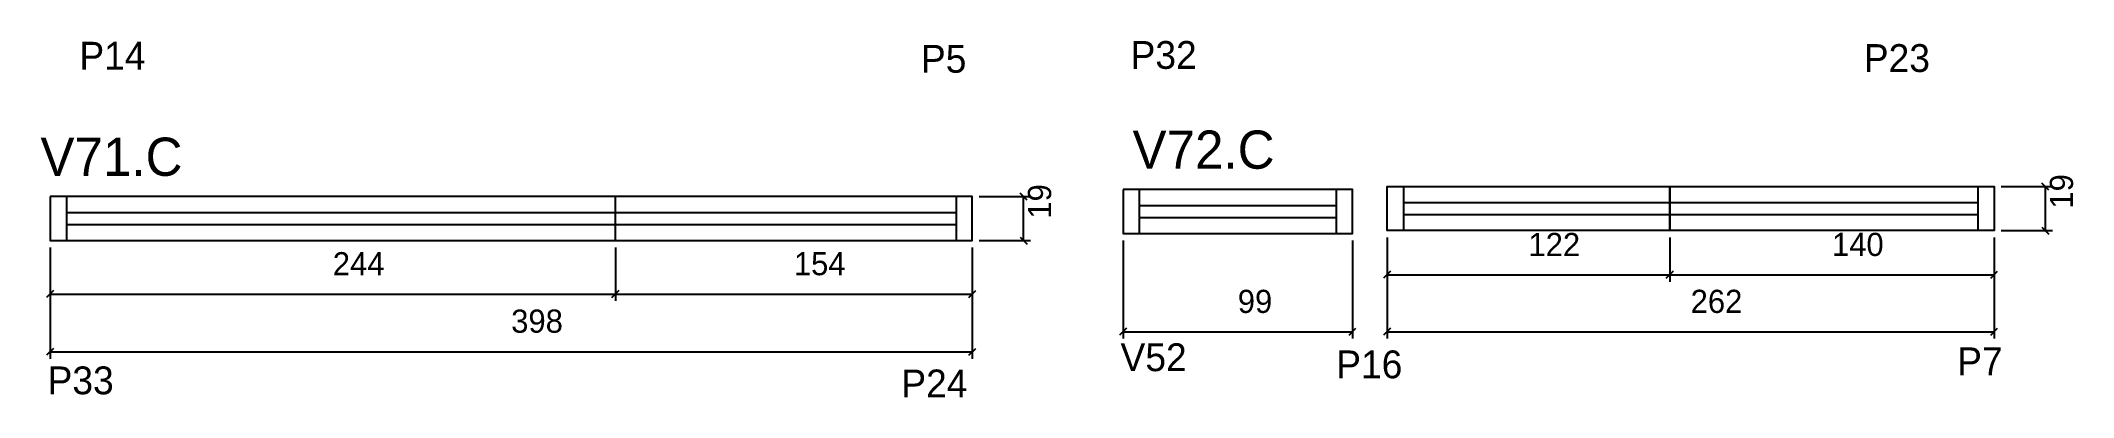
# Model space of a CAD drawing. Header units: metres. Extents: x 4543 to 5421, y -1152 to -998.
import ezdxf

# ---------------------------------------------------------------- set-up
doc = ezdxf.new("R2010")
doc.units = ezdxf.units.M
for name, color, linetype in [('5', 7, 'Continuous'), ('COTA', 7, 'Continuous'), ('NOMENCLATURA', 7, 'Continuous'), ('Painéis', 7, 'Continuous'), ('SARR_2.2x7', 7, 'Continuous')]:
    doc.layers.add(name, color=color, linetype=linetype)

msp = doc.modelspace()

# ---------------------------------------------------------------- linework, layer by layer
at = {"layer": 'COTA', "color": 4, "lineweight": 25}
for p, q in [((5389.45, -1061.12), (5411.57, -1061.12)), ((5408.57, -1080.12), (5408.57, -1061.12)), ((4948.41, -1065.45), (4970.53, -1065.45)), ((4967.53, -1084.45), (4967.53, -1065.45)), ((4547.41, -1087.45), (4547.41, -1135.44)), ((4945.41, -1087.45), (4945.41, -1135.44)), ((4948.41, -1084.45), (4970.53, -1084.45)), ((5010.5, -1084.38), (5010.5, -1126.75)), ((5109.5, -1084.38), (5109.5, -1126.75)), ((5124.45, -1083.12), (5124.45, -1102.17)), ((5124.45, -1083.12), (5124.45, -1126.75)), ((5246.45, -1083.12), (5246.45, -1102.17)), ((5246.45, -1083.12), (5246.45, -1102.17)), ((5386.45, -1083.12), (5386.45, -1102.17)), ((5386.45, -1083.12), (5386.45, -1126.75)), ((5389.45, -1080.12), (5411.57, -1080.12)), ((5124.45, -1099.17), (5246.45, -1099.17)), ((5246.45, -1099.17), (5386.45, -1099.17)), ((5010.5, -1123.75), (5109.5, -1123.75)), ((5124.45, -1123.75), (5386.45, -1123.75)), ((4547.41, -1132.44), (4945.41, -1132.44))]:
    msp.add_line(p, q, dxfattribs=at)
at = {"layer": 'COTA', "color": 0, "lineweight": 25}
for p, q in [((5410.07, -1062.62), (5407.07, -1059.62)), ((4969.03, -1066.95), (4966.03, -1063.95)), ((5407.07, -1078.62), (5410.07, -1081.62)), ((4966.03, -1082.95), (4969.03, -1085.95)), ((5125.95, -1097.67), (5122.95, -1100.67)), ((5244.95, -1100.67), (5247.95, -1097.67)), ((5247.95, -1097.67), (5244.95, -1100.67)), ((5384.95, -1100.67), (5387.95, -1097.67)), ((5012, -1122.25), (5009, -1125.25)), ((5108, -1125.25), (5111, -1122.25)), ((5125.95, -1122.25), (5122.95, -1125.25)), ((5384.95, -1125.25), (5387.95, -1122.25)), ((4548.91, -1130.94), (4545.91, -1133.94)), ((4943.91, -1133.94), (4946.91, -1130.94))]:
    msp.add_line(p, q, dxfattribs=at)
at = {"layer": 'Painéis', "color": 200, "lineweight": 25}
msp.add_line((4791.41, -1084.45), (4791.41, -1065.45), dxfattribs=at)
at = {"layer": 'Painéis', "color": 4, "lineweight": 25}
for p, q in [((4547.41, -1087.45), (4547.41, -1110.48)), ((4791.41, -1087.45), (4791.41, -1110.48)), ((4791.41, -1087.45), (4791.41, -1110.48)), ((4945.41, -1087.45), (4945.41, -1110.48)), ((4547.41, -1107.48), (4791.41, -1107.48)), ((4791.41, -1107.48), (4945.41, -1107.48))]:
    msp.add_line(p, q, dxfattribs=at)
at = {"layer": 'Painéis', "color": 0, "lineweight": 25}
for p, q in [((4548.91, -1105.98), (4545.91, -1108.98)), ((4789.91, -1108.98), (4792.91, -1105.98)), ((4792.91, -1105.98), (4789.91, -1108.98)), ((4943.91, -1108.98), (4946.91, -1105.98))]:
    msp.add_line(p, q, dxfattribs=at)
at = {"layer": 'Painéis', "color": 200, "lineweight": 25}
for points in [[(5246.45, -1080.12), (5124.45, -1080.12), (5124.45, -1061.12), (5246.45, -1061.12)], [(5246.45, -1061.12), (5386.45, -1061.12), (5386.45, -1080.12), (5246.45, -1080.12)]]:
    msp.add_lwpolyline(points, close=True, dxfattribs=at)
for points in [[(4547.41, -1065.45), (4547.41, -1084.45), (4945.41, -1084.45), (4945.41, -1065.45), (4547.41, -1065.45)], [(5010.5, -1062.38), (5010.5, -1081.38), (5109.5, -1081.38), (5109.5, -1062.38), (5010.5, -1062.38)]]:
    msp.add_lwpolyline(points, dxfattribs=at)
at = {"layer": 'SARR_2.2x7', "color": 40, "lineweight": 25}
for p, q in [((5131.45, -1061.12), (5131.45, -1080.12)), ((5379.45, -1061.12), (5379.45, -1080.12)), ((4554.41, -1065.45), (4554.41, -1084.45)), ((4938.41, -1065.45), (4938.41, -1084.45)), ((5017.5, -1062.38), (5017.5, -1081.38)), ((5102.5, -1069.38), (5017.5, -1069.38)), ((5102.5, -1062.38), (5102.5, -1081.38)), ((5246.45, -1068.12), (5131.45, -1068.12)), ((5379.45, -1068.12), (5246.45, -1068.12)), ((4791.41, -1072.45), (4554.41, -1072.45)), ((4554.41, -1077.45), (4791.41, -1077.45)), ((4938.41, -1072.45), (4791.41, -1072.45)), ((4791.41, -1077.45), (4938.41, -1077.45)), ((5017.5, -1074.38), (5102.5, -1074.38)), ((5131.45, -1073.12), (5246.45, -1073.12)), ((5246.45, -1073.12), (5379.45, -1073.12))]:
    msp.add_line(p, q, dxfattribs=at)

# ---------------------------------------------------------------- texts
at = {"layer": '5', "color": 5, "lineweight": 25}
for s, p in [('P14', (4560.04, -1010.61)), ('P5', (4923.25, -1011.95)), ('P32', (5013.72, -1010.28)), ('P23', (5330.19, -1011.62)), ('V52', (5009.39, -1140.78)), ('P16', (5102.47, -1143.85)), ('P7', (5370.47, -1142.53)), ('P33', (4546.3, -1150.76)), ('P24', (4914.77, -1152.09))]:
    msp.add_text(s, height=12, rotation=359.99996, dxfattribs=at).set_placement(p)
at = {"layer": 'COTA', "color": 240, "lineweight": 25}
for p in [(4979.44, -1074.95), (5420.48, -1070.62)]:
    msp.add_text('19', height=10, rotation=90, dxfattribs=at).set_placement(p)
for s, p in [('122', (5185.45, -1091.11)), ('140', (5316.45, -1091.07)), ('398', (4746.41, -1124.19)), ('99', (5060, -1115.66)), ('262', (5255.45, -1115.65))]:
    msp.add_text(s, height=10, dxfattribs=at).set_placement(p)
at = {"layer": 'NOMENCLATURA', "color": 7, "lineweight": 25}
for s, p in [('V71.C', (4543.22, -1056.47)), ('V72.C', (5014.56, -1053.4))]:
    msp.add_text(s, height=16.5, dxfattribs=at).set_placement(p)
at = {"layer": 'Painéis', "color": 240, "lineweight": 25}
for s, p in [('244', (4669.41, -1099.41)), ('154', (4868.41, -1099.37))]:
    msp.add_text(s, height=10, dxfattribs=at).set_placement(p)

doc.saveas('drawing.dxf')
